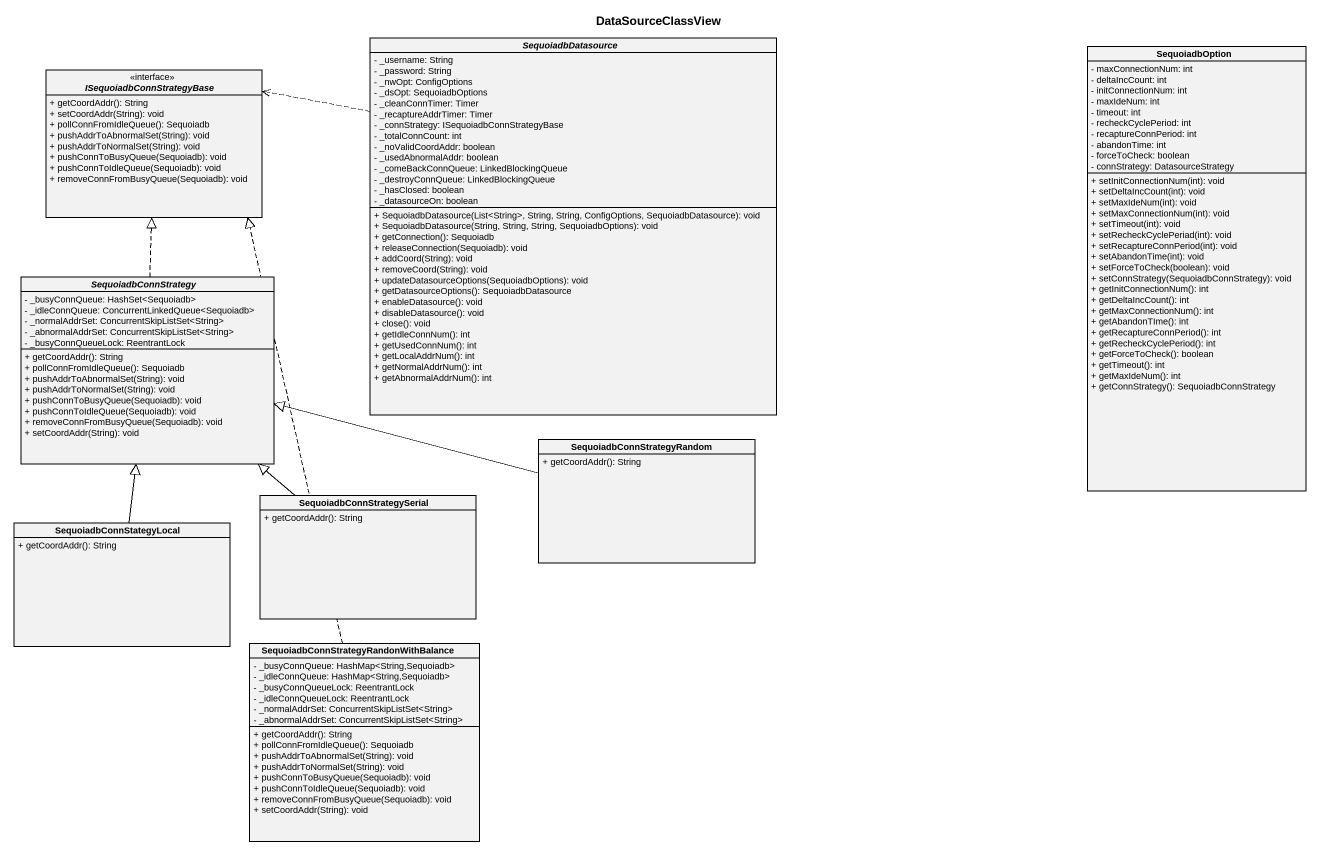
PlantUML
@startuml
title DataSourceClassView
hide circle
hide empty members
skinparam classAttributeIconSize 0
abstract class SequoiadbDatasource {
  - _username: String
  - _password: String
  - _nwOpt: ConfigOptions
  - _dsOpt: SequoiadbOptions
  - _cleanConnTimer: Timer
  - _recaptureAddrTimer: Timer
  - _connStrategy: ISequoiadbConnStrategyBase
  - _totalConnCount: int
  - _noValidCoordAddr: boolean
  - _usedAbnormalAddr: boolean
  - _comeBackConnQueue: LinkedBlockingQueue
  - _destroyConnQueue: LinkedBlockingQueue
  - _hasClosed: boolean
  - _datasourceOn: boolean
  + SequoiadbDatasource(List<String>, String, String, ConfigOptions, SequoiadbDatasource): void
  + SequoiadbDatasource(String, String, String, SequoiadbOptions): void
  + getConnection(): Sequoiadb
  + releaseConnection(Sequoiadb): void
  + addCoord(String): void
  + removeCoord(String): void
  + updateDatasourceOptions(SequoiadbOptions): void
  + getDatasourceOptions(): SequoiadbDatasource
  + enableDatasource(): void
  + disableDatasource(): void
  + close(): void
  + getIdleConnNum(): int
  + getUsedConnNum(): int
  + getLocalAddrNum(): int
  + getNormalAddrNum(): int
  + getAbnormalAddrNum(): int
}
class SequoiadbOption {
  - maxConnectionNum: int
  - deltaIncCount: int
  - initConnectionNum: int
  - maxIdeNum: int
  - timeout: int
  - recheckCyclePeriod: int
  - recaptureConnPeriod: int
  - abandonTime: int
  - forceToCheck: boolean
  - connStrategy: DatasourceStrategy
  + setInitConnectionNum(int): void
  + setDeltaIncCount(int): void
  + setMaxIdeNum(int): void
  + setMaxConnectionNum(int): void
  + setTimeout(int): void
  + setRecheckCyclePeriad(int): void
  + setRecaptureConnPeriod(int): void
  + setAbandonTime(int): void
  + setForceToCheck(boolean): void
  + setConnStrategy(SequoiadbConnStrategy): void
  + getInitConnectionNum(): int
  + getDeltaIncCount(): int
  + getMaxConnectionNum(): int
  + getAbandonTIme(): int
  + getRecaptureConnPeriod(): int
  + getRecheckCyclePeriod(): int
  + getForceToCheck(): boolean
  + getTimeout(): int
  + getMaxIdeNum(): int
  + getConnStrategy(): SequoiadbConnStrategy
}
interface ISequoiadbConnStrategyBase <<interface>> {
  + getCoordAddr(): String
  + setCoordAddr(String): void
  + pollConnFromIdleQueue(): Sequoiadb
  + pushAddrToAbnormalSet(String): void
  + pushAddrToNormalSet(String): void
  + pushConnToBusyQueue(Sequoiadb): void
  + pushConnToIdleQueue(Sequoiadb): void
  + removeConnFromBusyQueue(Sequoiadb): void
}
abstract class SequoiadbConnStrategy {
  - _busyConnQueue: HashSet<Sequoiadb>
  - _idleConnQueue: ConcurrentLinkedQueue<Sequoiadb>
  - _normalAddrSet: ConcurrentSkipListSet<String>
  - _abnormalAddrSet: ConcurrentSkipListSet<String>
  - _busyConnQueueLock: ReentrantLock
  + getCoordAddr(): String
  + pollConnFromIdleQueue(): Sequoiadb
  + pushAddrToAbnormalSet(String): void
  + pushAddrToNormalSet(String): void
  + pushConnToBusyQueue(Sequoiadb): void
  + pushConnToIdleQueue(Sequoiadb): void
  + removeConnFromBusyQueue(Sequoiadb): void
  + setCoordAddr(String): void
}
class SequoiadbConnStrategyRandom {
  + getCoordAddr(): String
}
class SequoiadbConnStrategySerial {
  + getCoordAddr(): String
}
class SequoiadbConnStategyLocal {
  + getCoordAddr(): String
}
class "SequoiadbConnStrategyRandonWithBalance" as SequoiadbConnStrategyRandonW {
  - _busyConnQueue: HashMap<String,Sequoiadb>
  - _idleConnQueue: HashMap<String,Sequoiadb>
  - _busyConnQueueLock: ReentrantLock
  - _idleConnQueueLock: ReentrantLock
  - _normalAddrSet: ConcurrentSkipListSet<String>
  - _abnormalAddrSet: ConcurrentSkipListSet<String>
  + getCoordAddr(): String
  + pollConnFromIdleQueue(): Sequoiadb
  + pushAddrToAbnormalSet(String): void
  + pushAddrToNormalSet(String): void
  + pushConnToBusyQueue(Sequoiadb): void
  + pushConnToIdleQueue(Sequoiadb): void
  + removeConnFromBusyQueue(Sequoiadb): void
  + setCoordAddr(String): void
}
SequoiadbDatasource .left.> ISequoiadbConnStrategyBase
SequoiadbConnStrategy .up.|> ISequoiadbConnStrategyBase
SequoiadbConnStrategyRandom -left-|> SequoiadbConnStrategy
SequoiadbConnStrategySerial -up-|> SequoiadbConnStrategy
SequoiadbConnStategyLocal -up-|> SequoiadbConnStrategy
SequoiadbConnStrategyRandonW .up.|> ISequoiadbConnStrategyBase
@enduml
